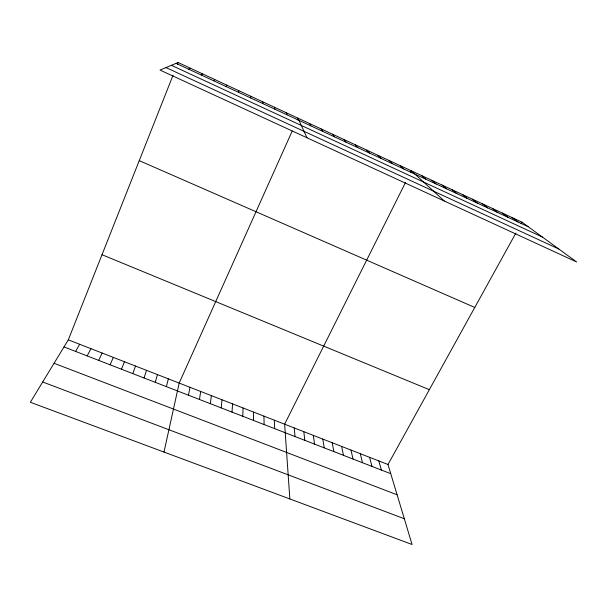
<?xml version="1.0" encoding="UTF-8"?>
<svg xmlns="http://www.w3.org/2000/svg" width="607" height="607" viewBox="0 0 607 607"><rect width="100%" height="100%" fill="white"/><g stroke="black" fill="none" stroke-linecap="round" stroke-linejoin="round"><path stroke-width="0.91" d="M253.468 420.423L253.544 412.077M242.77 416.273L243.081 407.995M232.026 412.1L232.564 403.89M250.668 97.947L250.828 96.278M221.221 407.912L221.995 399.77M210.363 403.701L211.373 395.627M199.453 399.467L200.697 391.469M188.481 395.21L189.968 387.281M163.996 452.071L179.186 383.078L292.179 131.082M166.371 386.636L168.351 378.851M155.233 382.311L157.456 374.61M238.422 92.264L238.877 90.731M144.041 377.971L146.515 370.338M132.781 373.601L135.513 366.051M515.844 233.126L387.994 464.499L412.062 544.494L30.35 402.274L68.31 339.844L173.078 75.169M177.419 64.19L178.086 62.506L521.914 222.147L576.65 261.989L160.02 70.078L178.086 62.506M121.468 369.215L124.45 361.742M110.095 364.799L113.334 357.402M297.195 119.89L297.969 118.168L307.005 137.781M98.668 360.368L102.166 353.046M405.59 182.32L284.63 424.194L289.85 498.962M410.529 172.456L411.349 170.81L444.316 201.031M87.173 355.907L90.936 348.668M226.1 86.551L226.859 85.147M521.049 223.717L521.914 222.147M75.617 351.43L79.654 344.268M213.702 80.799L214.772 79.532M201.236 75.018L202.609 73.887M188.694 69.198L190.386 68.212M42.68 381.993L404.323 518.757M54.061 363.282L397.107 494.796M64.008 346.923L390.756 473.68M68.31 339.844L387.994 464.499M102.006 254.705L429.339 389.686M139.246 160.643L474.773 307.461M171.402 65.306L542.4 237.056M165.984 67.582L558.812 249.007M176.083 63.348L528.09 226.646M512.111 217.594L518.074 221.995M502.262 213.027L508.006 217.329M492.36 208.429L497.892 212.632M482.406 203.808L487.717 207.92M472.413 199.164L477.497 203.178M462.359 194.498L467.223 198.406M452.261 189.809L456.896 193.618M442.108 185.097L446.517 188.8M431.911 180.355L436.084 183.959M421.653 175.598L425.59 179.095M400.286 165.673L403.731 168.958M389.17 160.514L392.357 163.678M377.986 155.316L380.908 158.366M366.742 150.096L369.405 153.025M355.436 144.853L357.827 147.66M344.07 139.572L346.195 142.258M332.636 134.268L334.487 136.833M321.149 128.927L322.719 131.37M309.593 123.562L310.883 125.877M286.284 112.743L287.005 114.806M378.806 460.918L381.386 470.046M369.58 457.321L371.97 466.396M360.315 453.71L362.508 462.724M274.531 107.28L274.963 109.214M350.998 450.075L353.001 459.036M341.65 446.426L343.456 455.333M332.249 442.769L333.858 451.608M322.818 439.089L324.221 447.875M313.333 435.386L314.54 444.119M303.811 431.676L304.813 440.341M294.243 427.943L295.04 436.554M262.71 101.794L262.854 103.6M274.318 420.173L274.69 428.656M263.954 416.136L264.106 424.551"/></g></svg>
